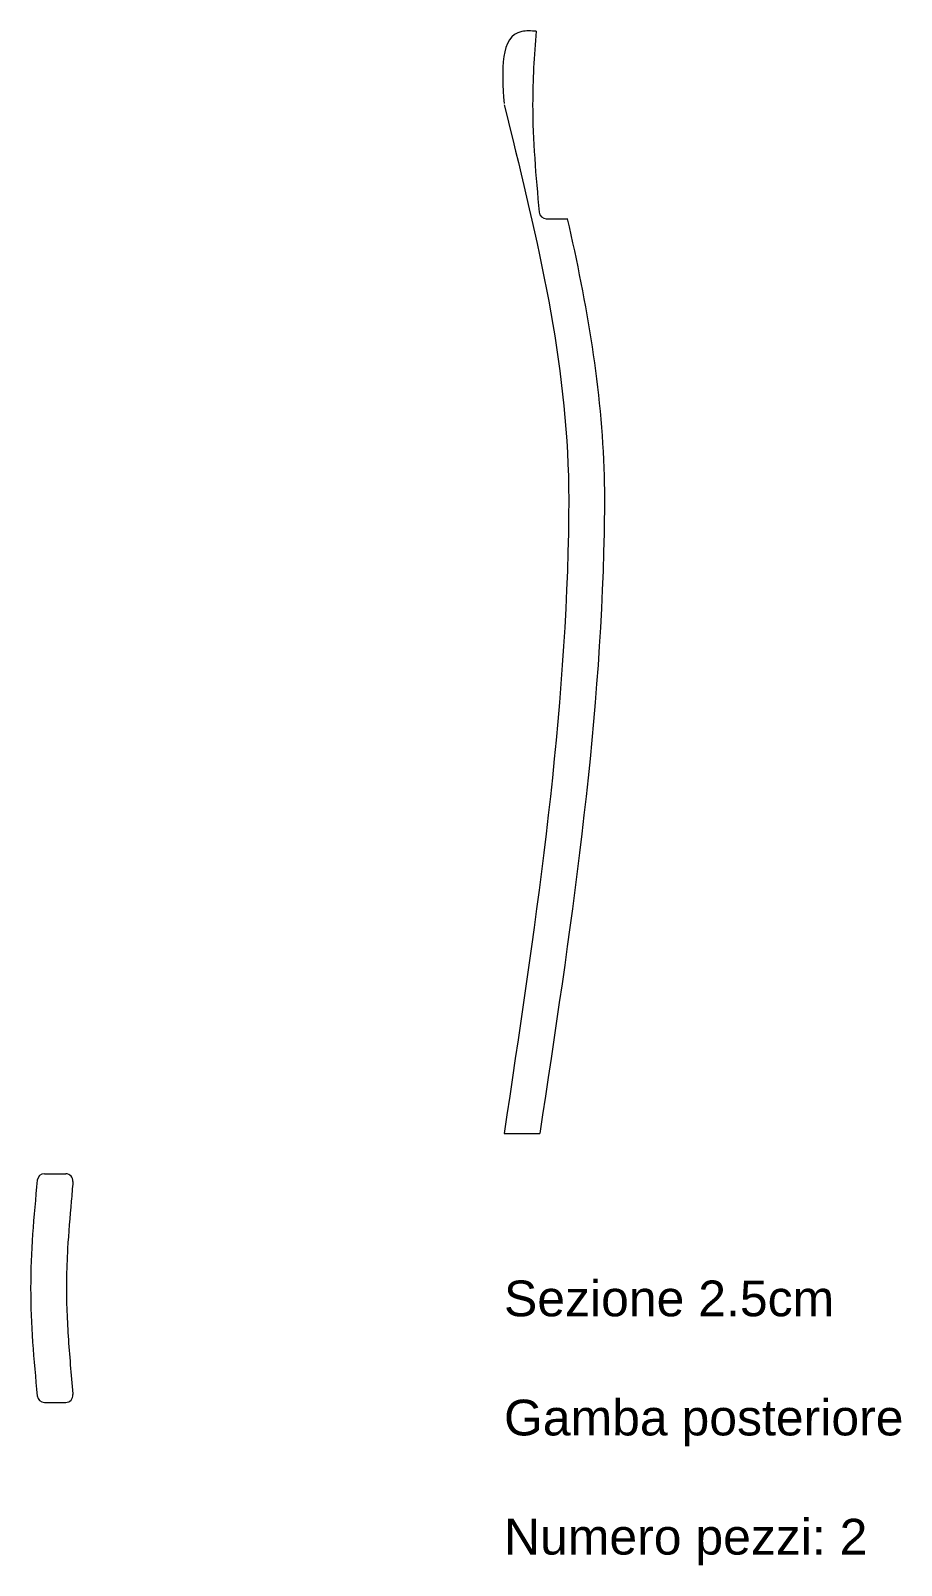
# Model space of a CAD drawing. Header units: millimetres. Extents: x 2639 to 6996, y 1162 to 2339.
# Drawn here: x 3156.8 to 3217.7, y 1919.9 to 2027.3 of the extents above; entities that cross this region are included whole.
import ezdxf

# ---------------------------------------------------------------- set-up
doc = ezdxf.new("R2010")
doc.units = ezdxf.units.MM
doc.layers.get('0').update_dxf_attribs({"lineweight": 18})
doc.layers.add('QUOTE', color=6, linetype='Continuous', lineweight=9)
doc.styles.get("Standard").update_dxf_attribs({"font": 'arial.ttf'})

msp = doc.modelspace()

# ---------------------------------------------------------------- linework, layer by layer
for p, q in [((3192.86, 2014.13), (3194.37, 2014.13)), ((3189.9, 1950.13), (3192.4, 1950.13)), ((3157.74, 1947.31), (3159.24, 1947.31)), ((3157.74, 1931.31), (3159.24, 1931.31))]:
    msp.add_line(p, q)
for centre, start, end in [((3192.86, 2014.63), 185.3387, 270), ((3157.74, 1946.81), 90, 174.6613), ((3159.24, 1946.81), 354.6525, 90), ((3157.74, 1931.81), 185.3387, 270), ((3159.24, 1931.81), 270, 5.3476)]:
    msp.add_arc(centre, 0.5, start, end)
for points, knots in [([(3192.15, 2027.25), (3191.79, 2027.27), (3189.59, 2027.37), (3189.75, 2024.55), (3189.9, 2022.18)], [0, 0, 0, 0, 1.002972, 6.213424, 6.213424, 6.213424, 6.213424]), ([(3192.15, 2027.25), (3192.01, 2025.54), (3191.75, 2021.32), (3192.13, 2017.1), (3192.36, 2014.58)], [2.884469, 2.884469, 2.884469, 2.884469, 8.01561, 15.576856, 15.576856, 15.576856, 15.576856]), ([(3189.91, 2022.09), (3192.05, 2013.49), (3194.5, 2003.59), (3194.33, 1979.37), (3192.02, 1964.09), (3189.9, 1950.13)], [0.045184, 0.045184, 0.045184, 0.045184, 26.38655, 30.38655, 72.626933, 72.626933, 72.626933, 72.626933]), ([(3194.33, 2014.13), (3195.68, 2008.17), (3196.98, 2000.88), (3196.83, 1979.37), (3194.52, 1964.09), (3192.4, 1950.13)], [8.167549, 8.167549, 8.167549, 8.167549, 26.38655, 30.38655, 72.626933, 72.626933, 72.626933, 72.626933]), ([(3159.74, 1946.76), (3159.7, 1946.3), (3159.66, 1945.85), (3159.52, 1944.28), (3159.43, 1943.18), (3159.32, 1941.34), (3159.3, 1940.6), (3159.28, 1939.21), (3159.28, 1938.57), (3159.33, 1937.27), (3159.36, 1936.61), (3159.49, 1934.63), (3159.61, 1933.28), (3159.74, 1931.9), (3159.74, 1931.88), (3159.74, 1931.86)], [0.314214, 0.314214, 0.314214, 0.314214, 1.695703, 1.695703, 5.08711, 5.08711, 7.433923, 7.433923, 9.488534, 9.488534, 11.543146, 11.543146, 15.652369, 15.652369, 15.717005, 15.717005, 15.717005, 15.717005])]:
    msp.add_open_spline(points, degree=3, knots=knots)
msp.add_open_spline([(3157.24, 1946.86), (3157, 1944.34), (3156.56, 1939.31), (3157, 1934.28), (3157.24, 1931.76)], degree=3)

# ---------------------------------------------------------------- texts
at = {"layer": 'QUOTE', "insert": (3189.9, 1939.84), "char_height": 2.5, "attachment_point": 1}
msp.add_mtext_dynamic_manual_height_columns('Sezione 2.5cm\\P\\PGamba posteriore\\P\\PNumero pezzi: 2', width=64.0826, gutter_width=12.5, heights=[0], dxfattribs=at)

doc.saveas('drawing.dxf')
